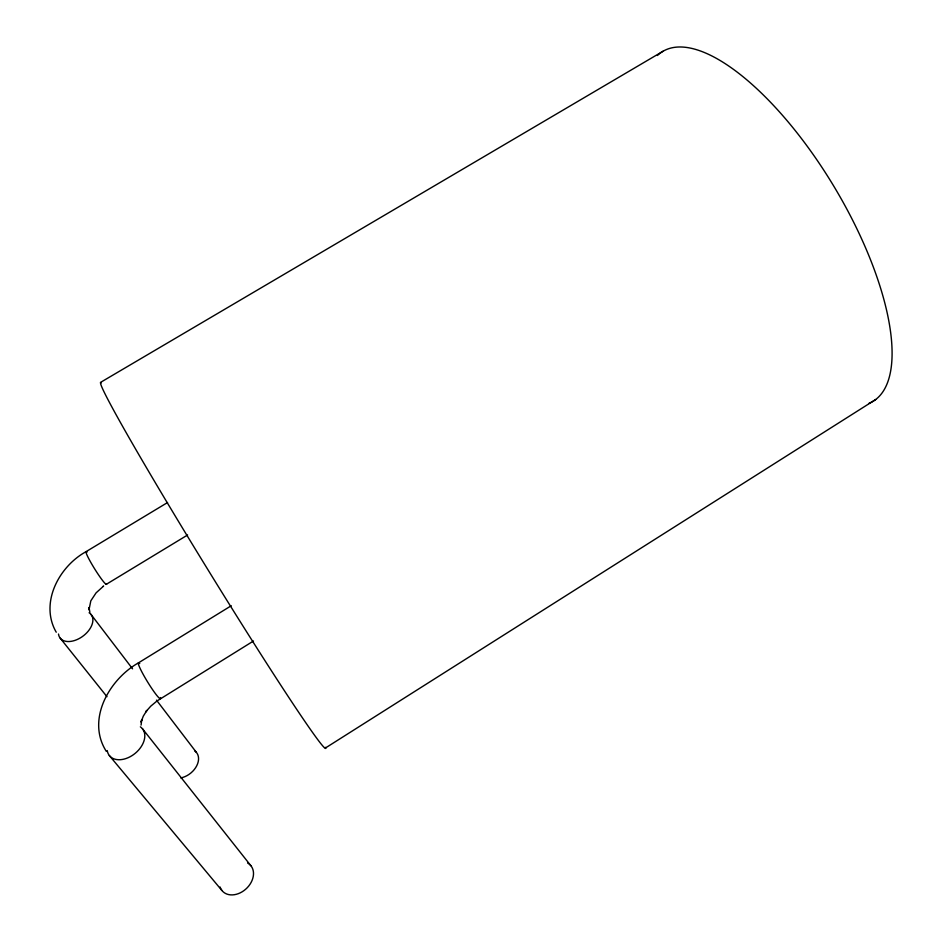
<?xml version="1.0" encoding="UTF-8"?>
<svg xmlns="http://www.w3.org/2000/svg" width="942" height="942" viewBox="0 0 942 942"><rect width="100%" height="100%" fill="white"/><g stroke="black" fill="none" stroke-linecap="round" stroke-linejoin="round"><path stroke-width="1.41" d="M103.125 586.419L103.632 586.03L96.072 592.883L90.821 600.831L89.007 609.839L89.066 607.543L89.867 612.3M325.367 748.042L875.671 399.514M253.492 641.007L156.984 700.989L150.791 706.147L145.68 711.917L146.87 710.433L143.29 716.167L141.006 722.125L141.759 719.594L141.076 725.104M231.261 605.741L138.533 662.815C109.178 679.418 86.052 719.759 106.364 751.445M106.258 584.346L187.611 534.985M167.558 502.533L85.934 551.729C58.899 566.613 39.47 603.151 56.226 632.212M100.429 382.452L662.98 51.28M109.319 755.531L221.923 890.508M60.253 638.229L106.976 696.703M142.43 728.696L250.866 865.71M90.927 614.314L132.563 668.832M156.49 700.142L196.36 752.34M89.113 612.759A19.464 12.222 -36.6 0 1 82.166 636.721A19.464 12.222 -36.6 0 1 58.498 634.048M194.57 750.739A17.545 12.352 -39.2 0 1 196.737 765.764A17.545 12.352 -39.2 0 1 180.782 777.927M106.54 583.734A19.299 1.837 58.1 0 1 94.153 568.061A19.299 1.837 58.1 0 1 87.053 552.118M140.358 726.812A21.313 14.448 -39.3 0 1 133.529 754.613A21.313 14.448 -39.3 0 1 107.247 750.562M247.628 863.037A19.075 14.342 -43 0 1 245.603 889.283A19.075 14.342 -43 0 1 220.075 886.999M160.481 697.575A21.03 2.19 58.5 0 1 147.305 681.478A21.03 2.19 58.5 0 1 139.734 663.509M657.434 55.496A204.108 77.256 59 0 1 832.728 184.408A204.108 77.256 59 0 1 868.701 403.482M325.744 747.324A214.682 6.676 58.4 0 1 206.216 566.919A214.682 6.676 58.4 0 1 101.395 382.888"/></g></svg>
